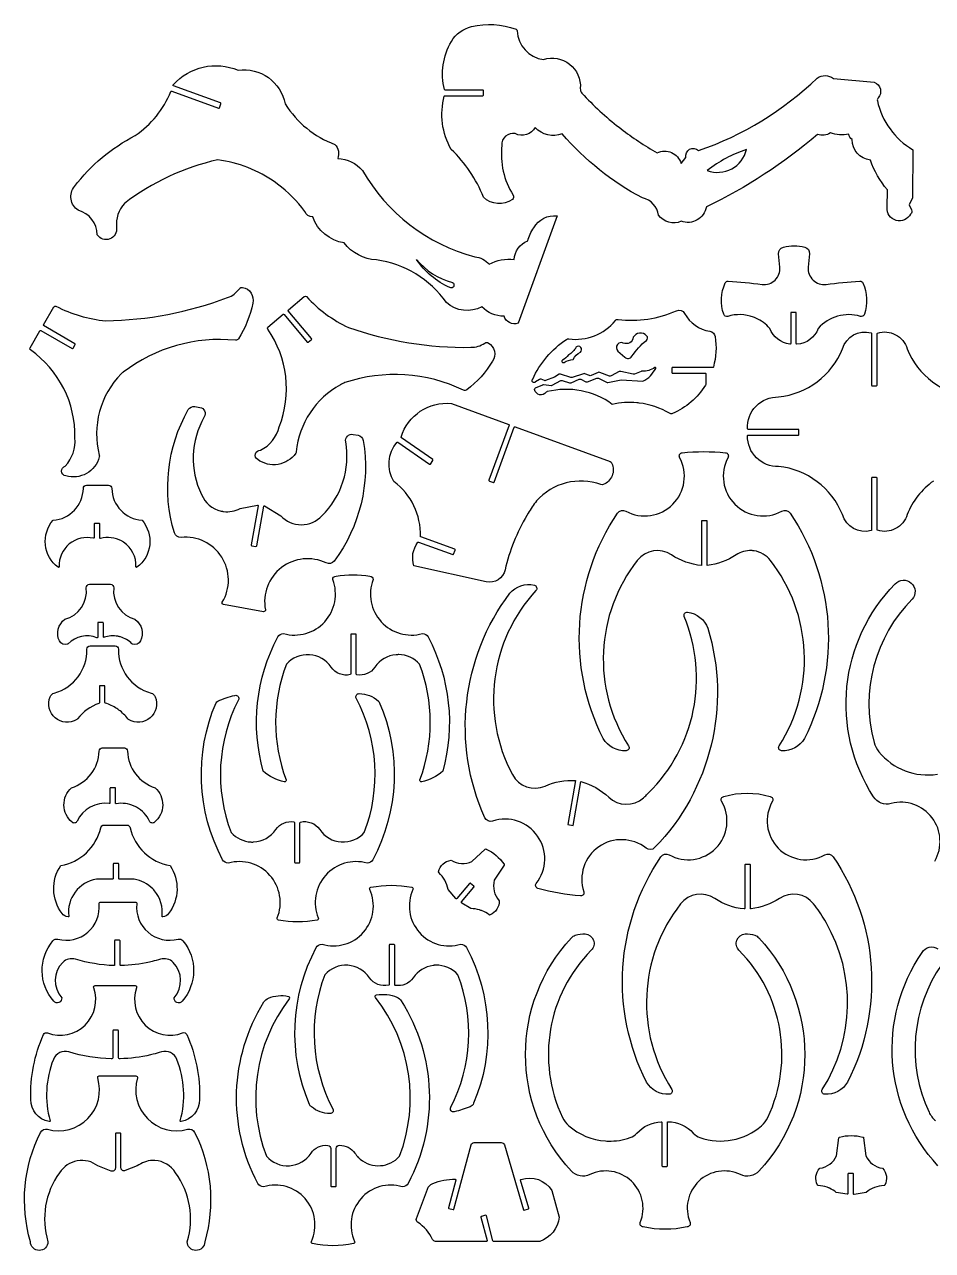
# Model space of a CAD drawing. Extents: x 0 to 551, y 0 to 333.
# Drawn here: x 0 to 246.7, y 0 to 333.1 of the extents above; entities that cross this region are included whole.
import ezdxf

# ---------------------------------------------------------------- set-up
doc = ezdxf.new("R2010")
doc.units = 0
doc.layers.add('WHITE', color=1, linetype='CONTINUOUS')

msp = doc.modelspace()

# ---------------------------------------------------------------- linework, layer by layer
at = {"layer": 'WHITE'}
for points in [[(162.09, 304.72, 0.035068), (171.91, 298.23, -0.22179), (175.82, 298.3, -0.22179), (178.39, 295.34), (179.74, 296.94, -0.334085), (180.73, 299.19, -0.334085), (183.17, 298.86, 0.110758), (215.36, 318.53, -0.31038), (219.81, 318.45), (230.91, 317.37, -0.248908), (232.55, 315.52, -0.248908), (231.95, 313.13, 0.241856), (231.74, 312.36, 0.209992), (241.4, 299.06), (241.33, 286.03), (240.38, 284.08), (241.05, 282.69, -0.378399), (240.75, 281.59, -0.35905), (236.83, 279.86, -0.35905), (234.39, 283.38), (234.46, 288.2, -0.094867), (229.84, 296.24, -0.389043), (224.89, 301.84, -0.261477), (224.02, 303.31, -0.157638), (218.97, 303.65, -0.236299), (215.46, 303.21, -0.065183), (185.28, 283.52, -0.221701), (182.78, 279.97, -0.221701), (178.45, 279.61, -0.351512), (172.26, 281.27, 0.322138), (167.95, 285.94, -0.094902), (146.11, 303.38, -0.313897), (138.78, 305.09, -0.399582), (133.32, 303.42, 0.238781), (130.72, 302.74, 0.238781), (129.72, 300.24, 0.174421), (132.79, 286.72, -0.397346), (132.57, 285.56, -0.366577), (124.71, 286.16, 0.107684), (115.96, 299.14, -0.200534), (114.07, 313.61, -0.338347), (114.24, 313.74), (124.54, 313.74, 0.414214), (124.72, 313.91), (124.72, 315.08, 0.414214), (124.54, 315.25), (114.28, 315.25, -0.343893), (114.11, 315.38, -0.197698), (116.02, 328.5, -0.203787), (121.47, 332.51, -0.146534), (133.56, 331.79, -0.304725), (133.85, 331.4, 0.36783), (141.03, 323.57, -0.249295), (148.11, 322.3, -0.249295), (151.02, 315.72, 0.207303), (151.47, 314.42, 0.040817), (161.55, 305.14), (162.09, 304.72)], [(68.19, 290.14, 0.122467), (52.49, 296.32, 0.106576), (27.15, 284.49, 0.209552), (25.01, 277.91, -0.348626), (23.18, 274.84, -0.348626), (19.78, 275.94, 0.335833), (14.59, 282.6, -0.215144), (12.64, 285.59, -0.215144), (13.58, 289.04, -0.112196), (30.11, 302.91, 0.146509), (39.78, 314.88, -0.402619), (40, 314.97), (52.74, 310.34, 0.414212), (52.97, 310.44), (53.36, 311.53, 0.414214), (53.26, 311.76), (40.49, 316.4, -0.248235), (40.38, 316.52, -0.248235), (40.42, 316.68, -0.322173), (58.01, 320.66, -0.402181), (70.84, 311.49, 0.164532), (84.33, 300.47, -0.297721), (85.11, 296.71, -0.202516), (91.83, 293.42, 0.200075), (122.33, 269.97, -0.202155), (126.27, 267.92, -0.168805), (133.05, 269.19, -0.290936), (136.72, 274.31, -0.092842), (138.39, 277.84, -0.302265), (144.73, 281.08), (134.11, 251.89, -0.391308), (130.29, 253.8, -0.203158), (124.26, 256.38, -0.318334), (114.63, 257.56, 0.207732), (95.61, 269.13, -0.222514), (86.84, 273.74, -0.278336), (78.33, 280.84, -0.326763), (76.15, 282.28, 0.075443), (68.75, 289.73), (68.19, 290.14)], [(196.19, 299.11, 0.087136), (185.53, 293.42, 0.216196), (192.15, 293.85, 0.216196), (196.19, 299.11)], [(198.06, 253.57, 0.163908), (191.07, 253.78, -0.406108), (190, 254.34, -0.185658), (190.38, 262.86, -0.318899), (191.24, 263.37, -0.01204), (200.41, 262.46, 0.227262), (203.95, 263.64, 0.227262), (205.24, 267.14), (204.91, 270.76, -0.368481), (206.2, 272.6, -0.126437), (212, 272.6, -0.368481), (213.29, 270.76), (212.96, 267.14, 0.227262), (214.25, 263.64, 0.227262), (217.79, 262.46, -0.01204), (226.96, 263.37, -0.3189), (227.82, 262.86, -0.185658), (228.2, 254.34, -0.406108), (227.13, 253.78, 0.295396), (215.69, 250.5, -0.289666), (209.89, 246.19, -0.208617), (209.76, 246.24, -0.208617), (209.71, 246.37), (209.71, 254.67, 0.414214), (209.53, 254.85), (208.37, 254.85, 0.414213), (208.19, 254.67), (208.19, 246.4, -0.214649), (208.13, 246.27, -0.214649), (208, 246.22, -0.27719), (202.51, 250.5, 0.109381), (198.7, 253.31), (198.39, 253.45), (198.06, 253.57)], [(106.5, 269.25, 0.158234), (116.29, 262.96, -0.414214), (116.62, 261.94, -0.414214), (115.6, 261.61, -0.141861), (106.5, 269.25)], [(26.3, 238.18, 0.264955), (20.32, 216.03, -0.129833), (20.32, 215.58, -0.41961), (11.2, 210.43, -0.35146), (10.07, 211.71, -0.35146), (11.07, 213.08, 0.212894), (13.68, 220.79, 0.250493), (1.63, 244.65, -0.388454), (1.5, 245.22), (4.2, 249.89, -0.414214), (4.43, 249.95), (12.95, 245.04, 0.414213), (13.18, 245.1), (13.77, 246.11, 0.414214), (13.7, 246.35), (5.19, 251.26, -0.414213), (5.13, 251.5), (7.96, 256.4, -0.401532), (8.53, 256.56, 0.097556), (22.1, 252.58, 0.086501), (55.19, 258.9, 0.15949), (58.38, 261.29, -0.28837), (59.23, 261.65, -0.210762), (61.56, 260.12, -0.210762), (62.01, 257.37, -0.093894), (58.13, 247.68, -0.282479), (57.32, 247.29, 0.190359), (26.85, 238.61), (26.71, 238.5), (26.57, 238.4), (26.43, 238.3), (26.36, 238.24), (26.3, 238.18)], [(85.86, 235.19, 0.249701), (73.85, 217.01, -0.129833), (73.69, 216.59, -0.41961), (63.36, 214.87, -0.35146), (62.74, 216.46, -0.35146), (64.15, 217.41, 0.212894), (69.23, 223.75, 0.250493), (66.07, 250.3, -0.388454), (66.15, 250.88), (70.28, 254.34, -0.414213), (70.52, 254.32), (76.84, 246.79, 0.414214), (77.08, 246.77), (77.97, 247.52, 0.414213), (78, 247.77), (71.68, 255.29, -0.414213), (71.7, 255.54), (76.03, 259.18, -0.401532), (76.63, 259.14, 0.097556), (88.02, 250.75, 0.086501), (121.27, 245.37, 0.15949), (125.09, 246.53, -0.28837), (126.01, 246.57, -0.210762), (127.68, 244.34, -0.210762), (127.16, 241.6, -0.093894), (120.2, 233.83, -0.282479), (119.3, 233.73, 0.194516), (87.04, 235.78, 0.006657), (86.49, 235.51), (86.17, 235.35), (85.86, 235.19)], [(166.36, 230.31, 0.07846), (159.71, 229.88, 0.220684), (142.03, 233.33, 0.172856), (141.79, 233.17, -0.296307), (139.96, 232.5, -0.296307), (138.61, 233.9, -0.356075), (138.87, 234.38), (140.85, 235.21, -0.127039), (141.06, 235.24), (143.15, 235.01, 0.154589), (143.4, 235.06), (145.71, 236.33, -0.204981), (146.05, 236.36), (148.12, 235.71, 0.184226), (148.55, 235.74), (150.67, 236.69, -0.225327), (151.19, 236.68), (152.51, 236.02, 0.212263), (153, 236), (155.48, 236.97, -0.212263), (155.97, 236.95), (158.13, 235.86, 0.168484), (158.53, 235.81), (162.08, 236.55), (168.04, 236.16, 0.159681), (171.51, 239.66, 0.342585), (171.47, 239.87, 0.342585), (171.26, 239.88, -0.163297), (167.78, 238.88, 0.105142), (167.53, 238.83), (165.73, 238.12, -0.149208), (165.38, 238.09), (161.99, 238.83, 0.180602), (161.57, 238.77), (159.42, 237.59, -0.220084), (158.91, 237.56), (156.33, 238.55, 0.200116), (155.87, 238.54), (153.97, 237.69, -0.209942), (153.49, 237.68), (152.29, 238.2, 0.186351), (151.85, 238.21), (148.84, 237.17, -0.164924), (148.45, 237.17), (145.65, 238.1, 0.231443), (145.28, 238.05), (144.03, 237.22), (141.59, 236.33, -0.18474), (141.28, 236.34), (140.36, 236.71, 0.24172), (139.96, 236.67), (138.85, 235.96, -0.414214), (138.09, 235.95, -0.414214), (138.08, 236.71, -0.141612), (147.28, 247.53, -0.181922), (147.88, 247.66, 0.260734), (160.55, 252.65, -0.257919), (161.32, 252.96, 0.137135), (177.13, 255.31, -0.38905), (179.35, 254.57, 0.229148), (186.23, 249.73, -0.32375), (187.66, 248.29, -0.107863), (187.17, 240.02, -0.336023), (187, 239.89), (176.07, 239.89, 0.414214), (175.9, 239.72), (175.9, 238.55, 0.414214), (176.07, 238.38), (184.96, 238.38, -0.414214), (185.13, 238.2), (185.13, 235.53, -0.139085), (185, 235.07, -0.155391), (176.05, 227.39, -0.237814), (175.28, 227.44, 0.102652), (167.05, 230.24), (166.71, 230.28), (166.36, 230.31)], [(162.71, 246.54, 0.336018), (161.18, 246.21), (161.14, 246.15, 0.407146), (161.25, 244.34), (163.09, 242.69, 0.218386), (164.13, 242.36, 0.218386), (165.04, 242.94, -0.077983), (168.98, 247.25, 0.211514), (169.3, 247.87, 0.211514), (169.05, 248.53, 0.233597), (167.12, 249.21, 0.233597), (165.4, 248.09, -0.244122), (164.46, 246.62, -0.244122), (162.71, 246.54)], [(146.18, 241.92, 0.414214), (146.08, 241.37, 0.414214), (146.63, 241.27, -0.104938), (149.07, 242.07, -0.217582), (151.07, 244.02, 0.414214), (151.16, 245.34, 0.414214), (149.84, 245.43, -0.169287), (147.82, 243.32, -0.115329), (146.18, 241.92)], [(136.52, 199.71, 0.076398), (130.57, 184.91, -0.410361), (125.44, 181.68), (105.83, 185.99, -0.249809), (106.89, 192.4, -0.32762), (107.09, 192.46), (116.38, 189.08, 0.414213), (116.6, 189.18), (117, 190.28, 0.414213), (116.89, 190.5), (107.7, 193.84, -0.322016), (107.59, 194.01, 0.242517), (100.38, 208.88, -0.328494), (101.25, 219.58, -0.383253), (101.48, 219.61), (110.05, 213.63, 0.414213), (110.29, 213.67), (110.96, 214.63, 0.414213), (110.91, 214.87), (102.4, 220.81, -0.325565), (102.34, 221, -0.356588), (115.98, 230.1), (131.56, 224.43, -0.414213), (131.66, 224.21), (126.21, 209.26, 0.414214), (126.32, 209.03), (127.41, 208.63, 0.414213), (127.64, 208.74), (133.08, 223.69, -0.415078), (133.3, 223.8), (159.12, 214.32, -0.203186), (159.61, 213.85, -0.203925), (159.66, 210.47, -0.203925), (157.25, 208.09, -0.182858), (156.64, 208.08, 0.305405), (139.1, 203.64, 0.0191), (136.88, 200.3), (136.52, 199.71)], [(54.11, 200.76, 0.153388), (58.56, 201.56), (63.28, 202.53, -0.248549), (63.43, 202.48, -0.248549), (63.48, 202.33), (61.6, 191.69, 0.414214), (61.74, 191.48), (62.89, 191.28, 0.414213), (63.09, 191.42), (64.99, 202.18, -0.248549), (65.09, 202.31, -0.248549), (65.25, 202.3), (69.63, 199.6, 0.210459), (75.2, 197.15, 0.210459), (80.77, 199.61, 0.250672), (87.27, 219.7, -0.245174), (87.75, 221.23, -0.245174), (89.27, 221.71), (90.65, 221.47, -0.317568), (92.05, 220.05, -0.204488), (84.14, 187.31, -0.359201), (82, 186.78, 0.283352), (69.8, 185.52, 0.283352), (65.45, 174.06, -0.246613), (65.33, 173.67, -0.246613), (64.95, 173.55), (54.05, 175.47, -0.246613), (53.73, 175.72, -0.246613), (53.75, 176.12, 0.283352), (53.58, 188.38, 0.283352), (42.55, 193.74, -0.359201), (40.72, 194.96, -0.204488), (44.48, 228.44, -0.317568), (46.29, 229.29), (47.66, 229.05, -0.245174), (48.93, 228.08, -0.245174), (48.86, 226.48, 0.250672), (48.1, 205.37, 0.244432), (53.42, 200.88), (53.59, 200.85), (53.76, 200.82), (53.93, 200.79), (54.11, 200.76)], [(197.54, 190.15, 0.160534), (193.37, 188.98, -0.12158), (185.5, 186.13), (185.5, 198.23), (183.99, 198.23), (183.99, 186.1, -0.125994), (175.81, 188.98, 0.393206), (166.51, 187.49, 0.317767), (164.14, 137.1, -0.266495), (164.18, 136.24, -0.266495), (163.46, 135.77, -0.280314), (157.27, 139.08, -0.272876), (161.16, 200.31, -0.384869), (163.41, 200.86, 0.331296), (176.15, 202.72, 0.331296), (178.02, 215.45, -0.249911), (178.02, 216.26, -0.249911), (178.69, 216.72, -0.052638), (190.49, 216.72, -0.249911), (191.16, 216.26, -0.249911), (191.16, 215.45, 0.331296), (193.04, 202.72, 0.331296), (205.77, 200.86, -0.384869), (208.02, 200.31, -0.272876), (211.91, 139.08, -0.280314), (205.73, 135.77, -0.266495), (205.01, 136.24, -0.266495), (205.05, 137.1, 0.317767), (202.67, 187.49, 0.192778), (198.23, 190.08), (198.06, 190.1), (197.89, 190.12), (197.72, 190.14), (197.54, 190.15)], [(26.34, 192.76, 0.194183), (20.68, 193.44, -0.233595), (20.53, 193.47, -0.233595), (20.46, 193.61), (20.46, 197.37, 0.414214), (20.29, 197.54), (19.12, 197.54, 0.414214), (18.95, 197.37), (18.95, 193.68, -0.228326), (18.88, 193.55, -0.228326), (18.73, 193.51, 0.233774), (12.16, 191.94, 0.233774), (9.42, 185.77, -0.289646), (9.33, 185.61, -0.289646), (9.14, 185.62, -0.207636), (5.68, 191.7, -0.207636), (7.75, 198.37, 0.387784), (15.99, 207.03, -0.40828), (16.85, 207.88), (22.86, 207.88, -0.40828), (23.72, 207.03, 0.387784), (31.95, 198.37, -0.207636), (34.02, 191.7, -0.207636), (30.56, 185.62, -0.289646), (30.38, 185.61, -0.289646), (30.29, 185.77, 0.260382), (26.93, 192.4), (26.79, 192.5), (26.64, 192.59), (26.49, 192.68), (26.34, 192.76)], [(100.98, 161.85, 0.228659), (95.21, 158.48, -0.294372), (90.3, 156.39, -0.364813), (90.16, 156.56), (90.16, 167.31, 0.414213), (89.98, 167.48), (88.82, 167.48, 0.414214), (88.64, 167.31), (88.64, 156.63, -0.346492), (88.51, 156.46, -0.31213), (83.29, 158.48, 0.231877), (77.43, 161.86, 0.231877), (71.16, 159.3, 0.183403), (71.07, 127.9, -0.272599), (70.99, 127.47, -0.272599), (70.58, 127.32, -0.13551), (64.86, 130.21, -0.192405), (68.83, 166.68, -0.283748), (70.4, 167.59, 0.282006), (81.58, 170.82, 0.282006), (83.78, 182.25, -0.213919), (83.99, 182.93, -0.213919), (84.64, 183.21, -0.082724), (93.86, 183.21, -0.213919), (94.51, 182.93, -0.213919), (94.72, 182.25, 0.282006), (96.92, 170.82, 0.282006), (108.1, 167.59, -0.283748), (109.66, 166.68, -0.192405), (113.64, 130.21, -0.13551), (107.92, 127.32, -0.272599), (107.51, 127.47, -0.272599), (107.43, 127.9, 0.183403), (107.34, 159.3, 0.211472), (101.67, 161.88), (101.5, 161.88), (101.32, 161.87), (101.15, 161.86), (100.98, 161.85)], [(25.38, 166.86, 0.13131), (21.65, 166.59, -0.24265), (21.49, 166.61, -0.24265), (21.42, 166.75), (21.42, 170.44, 0.414214), (21.24, 170.62), (20.08, 170.62, 0.414214), (19.9, 170.44), (19.9, 166.64, -0.248406), (19.83, 166.5, -0.248406), (19.67, 166.48, 0.300559), (11.83, 164.83, -0.102695), (11.69, 164.74, -0.397073), (9.48, 165.6, -0.361301), (11, 171.48, 0.364772), (16.78, 180.03, -0.212643), (17, 180.7, -0.212643), (17.64, 180.99), (23.38, 180.99, -0.212643), (24.02, 180.7, -0.212643), (24.24, 180.03, 0.364772), (30.02, 171.48, -0.361301), (31.53, 165.6, -0.397073), (29.33, 164.74, -0.102695), (29.18, 164.83, 0.127405), (26.05, 166.7), (25.89, 166.74), (25.72, 166.79), (25.55, 166.82), (25.38, 166.86)], [(169.49, 124.23, 0.306401), (179.26, 172.21, -0.266495), (179.37, 173.06, -0.266495), (180.16, 173.4, -0.280313), (185.68, 169.07, -0.272876), (171.21, 109.44, -0.384869), (168.9, 109.29, 0.331296), (156.04, 109.67, 0.331296), (151.98, 97.46, -0.249911), (151.84, 96.66, -0.249911), (151.1, 96.33, -0.052638), (139.48, 98.37, -0.249911), (138.9, 98.94, -0.249911), (139.04, 99.74, 0.331296), (139.4, 112.6, 0.331296), (127.19, 116.64, -0.384869), (125.06, 117.58, -0.272876), (131.87, 178.56, -0.280313), (138.53, 180.74, -0.266495), (139.16, 180.15, -0.266495), (138.97, 179.32, 0.317767), (132.56, 129.27, 0.393206), (141.46, 126.19, -0.12158), (149.71, 127.64), (147.61, 115.72), (149.1, 115.46), (151.2, 127.4, -0.125994), (158.75, 123.14, 0.393206), (168.17, 122.99, 0.006402), (168.99, 123.75), (169.49, 124.23)], [(25.09, 147.23, 0.068945), (21.96, 148.73, -0.325682), (21.84, 148.9), (21.84, 153.25, 0.414214), (21.67, 153.43), (20.5, 153.43, 0.414214), (20.33, 153.25), (20.33, 148.8, -0.31881), (20.21, 148.63, 0.144204), (14.41, 144.47, -0.08927), (14.18, 144.26, -0.326104), (8.32, 144.72, -0.326104), (6.96, 150.44, -0.229368), (8.09, 151.43, 0.342491), (16.96, 163.35, -0.201512), (17.21, 163.97, -0.201512), (17.83, 164.23), (24.64, 164.23, -0.201512), (25.26, 163.97, -0.201512), (25.51, 163.35, 0.342491), (34.38, 151.43, -0.229369), (35.51, 150.44, -0.326104), (34.15, 144.72, -0.326104), (28.29, 144.26, -0.08927), (28.06, 144.47, 0.067022), (25.65, 146.83), (25.37, 147.03), (25.09, 147.23)], [(62.22, 110.98, 0.238816), (68.29, 114.37, -0.294372), (73.2, 116.45, -0.364813), (73.34, 116.28), (73.34, 105.53, 0.414214), (73.51, 105.36), (74.68, 105.36, 0.414214), (74.85, 105.53), (74.85, 116.22, -0.346492), (74.98, 116.39, -0.31213), (80.21, 114.37, 0.231877), (86.07, 110.99, 0.231877), (92.33, 113.55, 0.216214), (90.14, 150.03, -0.265152), (90.17, 150.89, -0.265152), (90.92, 151.3, -0.177417), (96.17, 149.28, -0.111453), (96.4, 148.97, -0.227923), (94.66, 106.17, -0.283748), (93.09, 105.25, 0.285421), (81.82, 101.92, 0.285421), (79.82, 90.33, -0.224608), (79.8, 89.96, -0.224608), (79.5, 89.75, -0.094424), (68.99, 89.75, -0.224608), (68.7, 89.96, -0.224608), (68.67, 90.33, 0.285421), (66.67, 101.92, 0.285421), (55.4, 105.25, -0.283748), (53.83, 106.17, -0.227068), (52.04, 148.82, -0.196026), (52.5, 149.28, -0.037573), (57.14, 150.8, -0.293884), (58.02, 150.5, -0.293884), (58.11, 149.57, 0.213103), (56.16, 113.55, 0.201445), (61.53, 110.98), (61.7, 110.97), (61.88, 110.97), (62.05, 110.97), (62.22, 110.98)], [(29.78, 120.74, 0.146679), (24.94, 121.38, -0.219842), (24.8, 121.42, -0.219842), (24.73, 121.55), (24.73, 125.55, 0.414214), (24.56, 125.72), (23.39, 125.72, 0.414214), (23.22, 125.55), (23.22, 121.6, -0.215234), (23.16, 121.47, -0.215234), (23.03, 121.42, 0.324439), (14.27, 116.61, -0.23339), (13.67, 116.14, -0.23339), (12.93, 116.32, -0.214961), (10.72, 120.98, -0.214961), (12.75, 125.72, 0.32503), (20.26, 135.67, -0.408959), (21.12, 136.52), (27.14, 136.52, -0.408959), (28, 135.67, 0.32503), (35.51, 125.72, -0.214961), (37.54, 120.98, -0.214961), (35.33, 116.32, -0.23339), (34.59, 116.14, -0.23339), (33.99, 116.61, 0.157912), (30.4, 120.44), (30.09, 120.6), (29.78, 120.74)], [(217.44, 89.73, 0.030733), (214.41, 94.15, 0.393206), (205.11, 95.65, -0.118761), (197.43, 92.81, -0.214209), (197.29, 92.85, -0.214209), (197.24, 92.98), (197.24, 104.72, 0.414214), (197.06, 104.89), (195.9, 104.89, 0.414214), (195.72, 104.72), (195.72, 92.95, -0.211912), (195.67, 92.82, -0.211912), (195.53, 92.78, -0.123221), (187.55, 95.65, 0.393206), (178.25, 94.15, 0.317767), (175.87, 43.76, -0.266495), (175.91, 42.9, -0.266495), (175.19, 42.43, -0.280314), (169.01, 45.74, -0.272876), (172.9, 106.97, -0.384869), (175.15, 107.52, 0.339988), (187.86, 109.3, 0.339988), (189.41, 122.04, -0.254463), (189.38, 122.87, -0.254463), (190.06, 123.34, -0.145997), (202.6, 123.34, -0.254199), (203.28, 122.87, -0.254199), (203.25, 122.04, 0.339402), (204.81, 109.31, 0.339402), (217.51, 107.52, -0.384869), (219.76, 106.97, -0.272876), (223.65, 45.74, -0.280314), (217.46, 42.43, -0.266495), (216.74, 42.9, -0.266495), (216.78, 43.76, 0.279875), (217.8, 89.12), (217.44, 89.73)], [(34.87, 98.24, 0.161751), (29.8, 100.88), (25.77, 100.88, -0.414214), (25.6, 101.05), (25.6, 104.94, 0.414214), (25.43, 105.11), (24.26, 105.11, 0.414214), (24.09, 104.94), (24.09, 101.05, -0.414214), (23.91, 100.88), (19.58, 100.88, 0.403779), (12.02, 90.81, -0.222975), (11.98, 90.67, -0.222975), (11.84, 90.61, -0.241164), (10.23, 91.56, -0.32217), (9.84, 104.55, 0.300128), (20.71, 114.84, -0.368368), (21.56, 115.57), (27.83, 115.57, -0.368368), (28.68, 114.84, 0.300128), (39.54, 104.55, -0.32217), (39.15, 91.56, -0.241164), (37.54, 90.61, -0.222975), (37.41, 90.67, -0.222975), (37.36, 90.81, 0.207215), (35.34, 97.72), (35.11, 97.99), (34.87, 98.24)], [(123.65, 92.53, 0.073061), (121.31, 92.88), (118.83, 94.34, -0.220627), (118.71, 94.52, -0.220627), (118.76, 94.73), (122.11, 98.73, 0.414214), (122.09, 98.97), (121.2, 99.72, 0.414214), (120.95, 99.7), (117.51, 95.59, -0.220627), (117.37, 95.52, -0.220627), (117.24, 95.59), (115.1, 98.09, 0.164876), (112.57, 102.66, -0.268029), (112.49, 102.91, -0.317329), (115.89, 106.01, 0.255546), (121.59, 105.68), (125.17, 109.02, -0.314125), (125.47, 109.07, -0.116399), (130.33, 104.99, -0.314126), (130.33, 104.69), (127.66, 100.58, 0.255546), (128.98, 95.03, -0.317329), (126.51, 91.15, -0.268031), (126.25, 91.18, 0.068605), (124.33, 92.29), (124.16, 92.35), (123.99, 92.41), (123.82, 92.47), (123.65, 92.53)], [(111.01, 77.43, 0.21467), (105.64, 74.1, -0.294372), (100.73, 72.02, -0.364813), (100.59, 72.19), (100.59, 82.94, 0.414214), (100.42, 83.11), (99.25, 83.11, 0.414214), (99.08, 82.94), (99.08, 72.25, -0.346492), (98.95, 72.08, -0.31213), (93.72, 74.1, 0.231877), (87.86, 77.48, 0.231877), (81.6, 74.92, 0.216214), (83.79, 38.44, -0.265152), (83.76, 37.58, -0.265152), (83.01, 37.17, -0.169828), (77.94, 39.04, -0.119985), (77.45, 39.69, -0.226817), (79.27, 82.3, -0.283748), (80.84, 83.22, 0.294039), (92.11, 86.46, 0.294039), (93.82, 98.06, -0.228462), (93.83, 98.44, -0.228462), (94.13, 98.67, -0.099965), (105.24, 98.67, -0.228808), (105.54, 98.44, -0.228808), (105.55, 98.06, 0.294765), (107.25, 86.45, 0.294765), (118.53, 83.22, -0.283748), (120.1, 82.3, -0.225118), (122.04, 39.99, -0.200927), (121.09, 39.05, -0.034708), (116.79, 37.67, -0.293884), (115.91, 37.97, -0.293884), (115.82, 38.9, 0.213103), (117.77, 74.92, 0.225365), (111.7, 77.49), (111.52, 77.48), (111.35, 77.47), (111.18, 77.45), (111.01, 77.43)], [(34, 78.36, -0.047742), (26.16, 77.38, -0.202664), (26.04, 77.43, -0.202664), (25.98, 77.56), (25.98, 84.13, 0.414213), (25.81, 84.3), (24.65, 84.3, 0.414214), (24.47, 84.13), (24.47, 77.57, -0.203617), (24.42, 77.44, -0.203617), (24.29, 77.39, -0.064162), (13.84, 79.13, 0.276471), (10.39, 78.26, 0.396785), (10.11, 68.65, -0.33406), (9.36, 67.37, -0.33406), (7.93, 67.73, -0.368028), (7.72, 84.15, -0.291659), (9.05, 84.58, 0.246398), (17.18, 86.45, 0.246398), (20.26, 94.19, -0.212556), (20.37, 94.53, -0.212556), (20.69, 94.67), (30.07, 94.67, -0.212556), (30.39, 94.53, -0.212556), (30.5, 94.19, 0.246398), (33.58, 86.45, 0.246398), (41.71, 84.58, -0.291659), (43.04, 84.15, -0.368028), (42.83, 67.73, -0.33406), (41.4, 67.37, -0.33406), (40.65, 68.65, 0.396785), (40.37, 78.26, 0.276471), (36.92, 79.13, -0.014032), (34.68, 78.52), (34, 78.36)], [(158.6, 29.73, 0.090081), (164.61, 30.66, 0.127787), (166.42, 31.87, -0.204819), (172.99, 34.95, -0.20344), (173.12, 34.91, -0.20344), (173.17, 34.78), (173.17, 23.03, 0.414214), (173.34, 22.86), (174.51, 22.86, 0.414213), (174.68, 23.03), (174.68, 34.79, -0.414623), (174.85, 34.96, -0.213539), (181.73, 31.87, 0.127787), (183.54, 30.66, 0.268069), (200.26, 33.87, 0.105221), (201.99, 36.16, 0.314636), (194.14, 81.58, -0.293273), (193.55, 84.32, -0.293273), (195.8, 85.99, -0.102351), (198.49, 85.63, -0.12098), (199.53, 84.95, -0.393787), (199.56, 21.58, -0.327288), (194.54, 20.62, 0.310076), (183.23, 18.83, 0.310076), (180.84, 7.63, -0.250191), (180.76, 6.82, -0.250191), (180.04, 6.44, -0.115616), (168.11, 6.44, -0.250191), (167.4, 6.82, -0.250191), (167.31, 7.63, 0.310076), (164.92, 18.83, 0.310076), (153.61, 20.62, -0.327288), (148.59, 21.58, -0.393787), (148.62, 84.95, -0.12098), (149.66, 85.63, -0.102351), (152.35, 85.99, -0.293273), (154.6, 84.32, -0.293273), (154.01, 81.58, 0.314636), (146.16, 36.16, 0.105221), (147.89, 33.87, 0.163334), (157.91, 29.76), (158.26, 29.74), (158.6, 29.73)], [(34.23, 53.15, -0.049685), (25.98, 52.08, -0.202657), (25.67, 52.2, -0.202657), (25.53, 52.51), (25.53, 59.68, 0.414214), (25.36, 59.85), (24.2, 59.85, 0.414214), (24.02, 59.68), (24.02, 52.51, -0.201709), (23.89, 52.2, -0.201709), (23.58, 52.07, -0.069797), (12.07, 53.94, 0.392053), (7.84, 51.91, 0.162583), (6.93, 35.23, -0.316845), (6.86, 35.04, -0.316845), (6.66, 35.04, -0.370398), (1.72, 41.03, -0.115536), (5.19, 58.67, -0.396161), (6.28, 59.12, 0.292095), (16.46, 61.25, 0.292095), (18.8, 71.37, -0.243577), (18.86, 71.77, -0.243577), (19.21, 71.95), (30.04, 71.95, -0.243577), (30.4, 71.77, -0.243577), (30.45, 71.37, 0.292095), (32.8, 61.25, 0.292095), (42.97, 59.12, -0.396162), (44.07, 58.67, -0.115536), (47.53, 41.03, -0.370398), (42.59, 35.04, -0.316844), (42.39, 35.04, -0.316844), (42.32, 35.23, 0.162583), (41.42, 51.91, 0.392053), (37.18, 53.94, -0.013983), (34.92, 53.31), (34.23, 53.15)], [(91.21, 24.83, 0.40614), (101.9, 25.6, 0.263709), (95.39, 68.74, -0.264012), (95.32, 69.16, -0.264012), (95.65, 69.43, -0.142782), (101.2, 68.81, -0.154189), (102.39, 67.8, -0.269135), (104.23, 18.22, -0.283748), (102.66, 17.31, 0.294039), (91.39, 14.06, 0.294039), (89.68, 2.46, -0.228462), (89.67, 2.08, -0.228462), (89.37, 1.86, -0.099965), (78.26, 1.86, -0.228808), (77.96, 2.08, -0.228808), (77.95, 2.46, 0.294765), (76.25, 14.08, 0.294765), (64.97, 17.31, -0.283748), (63.4, 18.22, -0.267403), (65.07, 67.53, -0.155741), (66.27, 68.55, -0.154116), (71.7, 69.04, -0.256685), (72.01, 68.77, -0.256685), (71.95, 68.36, 0.260786), (65.73, 25.6, 0.231877), (71.99, 23.04, 0.231877), (77.85, 26.42, -0.276149), (82.44, 28.55, -0.384026), (83.21, 27.69), (83.21, 17.59, 0.414214), (83.38, 17.41), (84.55, 17.41, 0.414214), (84.72, 17.59), (84.72, 27.71, -0.40562), (85.56, 28.57, -0.256144), (89.78, 26.42, 0.047455), (90.7, 25.3), (90.82, 25.17), (90.95, 25.06), (91.08, 24.94), (91.21, 24.83)], [(34.75, 24.45, 0.156272), (30.63, 22.98), (27.38, 21.69, -0.248549), (26.58, 21.77, -0.248549), (26.2, 22.49), (26.2, 31.7, 0.414214), (26.03, 31.87), (24.86, 31.87, 0.414214), (24.69, 31.7), (24.69, 22.37, -0.248549), (24.31, 21.65, -0.248549), (23.5, 21.57), (19.95, 22.98, 0.210459), (14.34, 24.35, 0.210459), (9.53, 21.13, 0.235931), (6.38, 2.38, -0.414214), (4, 0, -0.414214), (1.62, 2.38, -0.189505), (4.35, 32.09, -0.359201), (6.26, 32.93, 0.274243), (17.21, 35.85, 0.274243), (19.89, 46.86, -0.237665), (19.96, 47.24, -0.237665), (20.31, 47.41), (30.27, 47.41, -0.237665), (30.62, 47.24, -0.237665), (30.69, 46.86, 0.274243), (33.38, 35.85, 0.274243), (44.32, 32.93, -0.359201), (46.23, 32.09, -0.189505), (48.96, 2.38, -0.414214), (46.58, 0, -0.414214), (44.2, 2.38, 0.235931), (41.05, 21.13, 0.240196), (35.44, 24.44), (35.27, 24.45), (35.09, 24.46), (34.92, 24.46), (34.75, 24.45)], [(218.09, 17.17, 0.075531), (215.69, 17.64, -0.26803), (215.48, 17.78, -0.317329), (216.08, 22.34, 0.255546), (220.66, 25.74), (221.25, 30.61, -0.314126), (221.45, 30.83, -0.116399), (227.8, 30.83, -0.314125), (227.99, 30.61), (228.59, 25.74, 0.255546), (233.17, 22.34, -0.317329), (233.77, 17.78, -0.26803), (233.55, 17.64, 0.164876), (228.68, 15.76), (225.43, 15.22, -0.220627), (225.29, 15.26, -0.220627), (225.23, 15.39), (225.23, 20.76, 0.414214), (225.06, 20.93), (223.89, 20.93, 0.414213), (223.72, 20.76), (223.72, 15.44, -0.220627), (223.65, 15.31, -0.220627), (223.51, 15.27), (220.57, 15.76, 0.066586), (218.74, 16.91), (218.58, 16.98), (218.42, 17.05), (218.26, 17.11), (218.09, 17.17)], [(119.09, 2.46), (111.66, 2.46, -0.295883), (110.87, 2.97, 0.146631), (106.82, 7.67, -0.354615), (106.48, 8.7), (109.49, 16.69, -0.206547), (110.91, 18.17, -0.103295), (117.06, 19.34, -0.231419), (117.19, 19.28, -0.231419), (117.22, 19.13), (115.19, 11.62, 0.414213), (115.31, 11.41), (116.43, 11.1, 0.414215), (116.65, 11.23), (121.38, 28.7, -0.338609), (122.22, 29.33), (129.55, 29.33, -0.332797), (130.38, 28.71), (135.57, 11.07, 0.414214), (135.78, 10.95), (136.9, 11.28, 0.414213), (137.02, 11.49), (134.78, 19.09, -0.405804), (134.9, 19.31, -0.34083), (143.32, 16.3), (145.3, 9.04, -0.2875), (140.02, 2.46), (127.44, 2.46, -0.341338), (127.28, 2.59), (125.49, 9.44, 0.414213), (125.28, 9.56), (124.15, 9.27, 0.414214), (124.03, 9.06), (125.69, 2.68, -0.232277), (125.66, 2.53, -0.232277), (125.52, 2.46), (119.78, 2.46), (119.09, 2.46)]]:
    msp.add_lwpolyline(points, format="xyb", close=True, dxfattribs=at)
for points in [[(246.95, 209.05, 0.139365), (239.83, 199.93, -0.201854), (236.7, 196.11, -0.201854), (231.78, 195.67, -0.325909), (231.66, 195.84), (231.66, 209.81, 0.414214), (231.48, 209.98), (230.32, 209.98, 0.414214), (230.14, 209.81), (230.14, 195.75, -0.340033), (230.02, 195.58, -0.405968), (222.27, 199.93, 0.276584), (204.91, 213.01, -0.207031), (198.88, 215.37, -0.207031), (196.47, 221.38, -0.406373), (196.65, 221.55), (210.27, 221.55, 0.414213), (210.44, 221.72), (210.44, 222.88, 0.414214), (210.27, 223.06), (196.66, 223.06, -0.395357), (196.49, 223.22, -0.211984), (198.78, 229.42, -0.211984), (204.91, 231.89, 0.276584), (222.27, 244.98, -0.405968), (230.02, 249.32, -0.340033), (230.14, 249.16), (230.14, 235.09, 0.414214), (230.32, 234.92), (231.48, 234.92, 0.414213), (231.66, 235.09), (231.66, 249.07, -0.325909), (231.78, 249.23, -0.201854), (236.7, 248.8, -0.201854), (239.83, 244.98, 0.276584), (257.19, 231.89, -0.211984)], [(247.33, 105.78, 0.302438), (246.62, 117.55, 0.302438), (235.49, 121.43, -0.327288), (230.71, 123.24, -0.351424), (236.56, 181.09, -0.414214), (240.96, 181.33, -0.414214), (241.2, 176.93, 0.268038), (230.85, 138.03, 0.105221), (232.16, 135.47, 0.268069), (248.07, 129.41, 0.127787)], [(248.21, 23, -0.351424), (243.92, 80.99, -0.414214), (248.21, 81.99, -0.414214)], [(249.22, 77.7, 0.268038), (245.78, 37.58, 0.105221), (247.52, 35.29, 0.268069)]]:
    msp.add_lwpolyline(points, format="xyb", dxfattribs=at)

doc.saveas('drawing.dxf')
